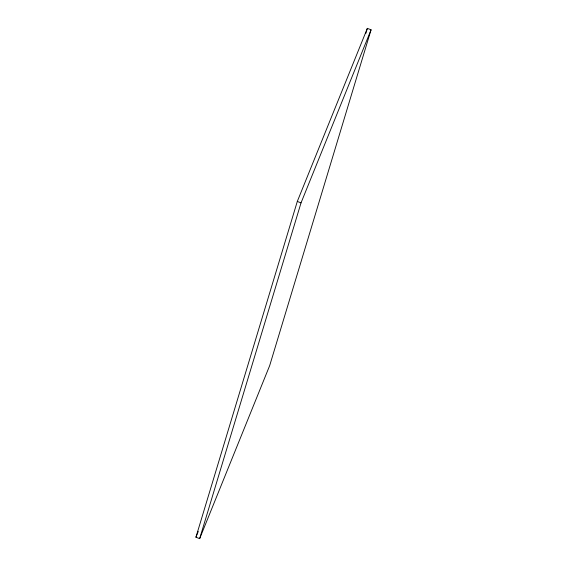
<?xml version="1.0" encoding="UTF-8"?>
<svg xmlns="http://www.w3.org/2000/svg" width="567" height="567" viewBox="0 0 567 567"><rect width="100%" height="100%" fill="white"/><g stroke="black" fill="none" stroke-linecap="round" stroke-linejoin="round"><path stroke-width="0.85" d="M195.934 537.197L297.306 201.434L367.352 28.35L371.066 29.803L269.694 365.566L199.648 538.65L195.934 537.197L198.259 531.456M199.648 538.65L301.02 202.887L371.066 29.803M365.821 33.439L367.352 28.35M297.306 201.434L301.02 202.887"/></g></svg>
